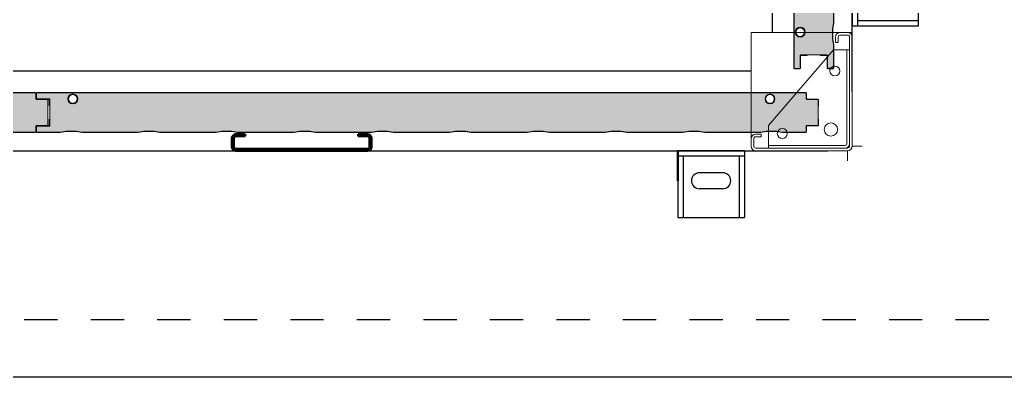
# Model space of a CAD drawing. Header units: millimetres. Extents: x 17886 to 18265, y -8727 to -7321.
# Drawn here: x 18004.37 to 18019.19, y -7659.01 to -7653.64 of the extents above; entities that cross this region are included whole.
import ezdxf

# ---------------------------------------------------------------- set-up
doc = ezdxf.new("R2010")
doc.units = ezdxf.units.MM
doc.linetypes.add('ACAD_ISO07W100', pattern=[3, 0, -3])
doc.linetypes.add('EPL_DASH', pattern=[1, 0.5, -0.5])
for name, color, linetype, lineweight in [('CRTANJE', 4, 'Continuous', 30), ('SRAFURE', 3, 'Continuous', 18), ('Visible Edges(ISO)', 7, 'Continuous', 20)]:
    doc.layers.add(name, color=color, linetype=linetype, lineweight=lineweight)

# ---------------------------------------------------------------- blocks, each defined once
blk = doc.blocks.new('ENERGOINVEST KROV')
at = {"layer": 'Visible Edges(ISO)', "color": 7, "linetype": 'ACAD_ISO07W100'}
for p, q in [((262991.8, 136541), (262991.8, 134055)), ((262984.8, 134048), (260563.8, 134048))]:
    blk.add_line(p, q, dxfattribs=at)
at = {"layer": 'Visible Edges(ISO)', "color": 7}
for p, q in [((262966.8, 134219), (262966.8, 134211)), ((262970.8, 134211), (262970.8, 134219)), ((262984.8, 134226), (262973.8, 134226)), ((262973.8, 134222), (262984.8, 134222)), ((262987.8, 134219), (262987.8, 134055)), ((262991.8, 134055), (262991.8, 134219)), ((262966.8, 134211), (262970.8, 134211)), ((262865.8, 134086), (262963.8, 134200)), ((262963.8, 134200), (262983.8, 134200)), ((262983.8, 134200), (262983.8, 134058.5)), ((262987.8, 134200), (262983.8, 134200)), ((262865.8, 134056), (262865.8, 134086)), ((262854.8, 134073), (262846.8, 134073)), ((262854.8, 134069), (262854.8, 134073)), ((262839.8, 134066), (262839.8, 134055)), ((262843.8, 134055), (262843.8, 134066)), ((262846.8, 134069), (262854.8, 134069)), ((262981.3, 134056), (262865.8, 134056)), ((262865.8, 134056), (262865.8, 134052)), ((262984.8, 134052), (262846.8, 134052)), ((262846.8, 134048), (262984.8, 134048))]:
    blk.add_line(p, q, dxfattribs=at)
at = {"layer": 'Visible Edges(ISO)'}
for p, q in [((262991.8, 134055), (263006.8, 134055)), ((262984.8, 134048), (262984.8, 134033))]:
    blk.add_line(p, q, dxfattribs=at)
at = {"layer": 'Visible Edges(ISO)', "color": 7}
for centre, radius in [((262965.8, 134168), 7.5), ((262959.8, 134080), 10), ((262886.8, 134074), 7.5)]:
    blk.add_circle(centre, radius, dxfattribs=at)
for centre, radius, start, end in [((262973.8, 134219), 7, 90, 180), ((262973.8, 134219), 3, 90, 180), ((262984.8, 134219), 7, 0, 90), ((262984.8, 134219), 3, 0, 90), ((262846.8, 134066), 7, 90, 180), ((262846.8, 134055), 7, 180, 270), ((262846.8, 134066), 3, 90, 180), ((262846.8, 134055), 3, 180, 270), ((262981.3, 134058.5), 2.5, 270, 0), ((262981.3, 134058.5), 6.5, 270, 0), ((262984.8, 134055), 3, 270, 0), ((262984.8, 134055), 7, 270, 0)]:
    blk.add_arc(centre, radius, start, end, dxfattribs=at)
blk = doc.blocks.new('C STUB')
at = {"layer": 'CRTANJE', "lineweight": 50}
for p, q in [((266066.4, 120661.6), (266066.4, 120648.6)), ((266069.4, 120661.6), (266069.4, 120648.6)), ((266072.4, 120667.6), (266270.4, 120667.6)), ((266072.4, 120664.6), (266270.4, 120664.6)), ((266273.4, 120661.6), (266273.4, 120648.6)), ((266276.4, 120661.6), (266276.4, 120648.6)), ((266072.4, 120645.6), (266086.4, 120645.6)), ((266072.4, 120642.6), (266086.4, 120642.6)), ((266086.4, 120645.6), (266086.4, 120642.6)), ((266270.4, 120645.6), (266256.4, 120645.6)), ((266256.4, 120642.6), (266256.4, 120645.6)), ((266270.4, 120642.6), (266256.4, 120642.6))]:
    blk.add_line(p, q, dxfattribs=at)
for centre, radius, start, end in [((266072.4, 120661.6), 6, 90, 180), ((266072.4, 120661.6), 3, 90, 180), ((266270.4, 120661.6), 6, 0, 90), ((266270.4, 120661.6), 3, 0, 90), ((266072.4, 120648.6), 6, 180, 270), ((266072.4, 120648.6), 3, 180, 270), ((266270.4, 120648.6), 3, 270, 0), ((266270.4, 120648.6), 6, 270, 0)]:
    blk.add_arc(centre, radius, start, end, dxfattribs=at)
blk = doc.blocks.new('M_CTX PU60 PANEL')
at = {"layer": 'SRAFURE'}
h = blk.add_hatch(dxfattribs=at)
h.set_pattern_fill('ANSI31', color=256, scale=423.333333, angle=90, style=0)
h.set_pattern_definition([(135, (-3155.2, -2578.757), (-37.4177, -37.4177), [])])
edge = h.paths.add_edge_path()
edge.add_line((-1176, -10), (-1176, -18.8))
edge.add_line((-1176, -18.8), (-1175.4, -18.8))
edge.add_line((-1175.4, -18.8), (-1175.4, -10))
edge.add_ellipse((-1174.8, -10), major_axis=(-0.6, 0), ratio=1, start_angle=270, end_angle=360, ccw=False)
edge.add_line((-1174.8, -9.4), (-1158.6, -9.4))
edge.add_ellipse((-1158.6, -8.2), major_axis=(0, -1.2), ratio=1, start_angle=0, end_angle=90)
edge.add_line((-1157.4, -8.2), (-1157.4, 0))
edge.add_ellipse((-1156.8, 0), major_axis=(-0.6, 0), ratio=1, start_angle=270, end_angle=360, ccw=False)
edge.add_line((-1156.8, 0.6), (-1122.1, 0.6))
edge.add_line((-1122.1, 0.6), (-1122.1, 0.6))
edge.add_ellipse((-1122.1, 0), major_axis=(0, 0.6), ratio=1, start_angle=350.5377, end_angle=360, ccw=False)
edge.add_line((-1122, 0.6), (-1113.1, -0.9))
edge.add_ellipse((-1113, 0.3), major_axis=(-0.2, -1.18), ratio=1, start_angle=0, end_angle=9.4623)
edge.add_line((-1113, -0.9), (-1098, -0.9))
edge.add_ellipse((-1098, 0.3), major_axis=(0, -1.2), ratio=1, start_angle=0, end_angle=9.4717)
edge.add_line((-1097.9, -0.9), (-1089, 0.6))
edge.add_ellipse((-1088.9, 0), major_axis=(-0.099, 0.592), ratio=1, start_angle=350.5283, end_angle=360, ccw=False)
edge.add_line((-1088.9, 0.6), (-1088.9, 0.6))
edge.add_line((-1088.9, 0.6), (-1005.1, 0.6))
edge.add_line((-1005.1, 0.6), (-1005.1, 0.6))
edge.add_ellipse((-1005.1, 0), major_axis=(0, 0.6), ratio=1, start_angle=350.5377, end_angle=360, ccw=False)
edge.add_line((-1005, 0.6), (-996.1, -0.9))
edge.add_ellipse((-996, 0.3), major_axis=(-0.2, -1.18), ratio=1, start_angle=0, end_angle=9.4623)
edge.add_line((-996, -0.9), (-981, -0.9))
edge.add_ellipse((-981, 0.3), major_axis=(0, -1.2), ratio=1, start_angle=0, end_angle=9.4623)
edge.add_line((-980.9, -0.9), (-972, 0.6))
edge.add_ellipse((-971.9, 0), major_axis=(-0.099, 0.592), ratio=1, start_angle=350.5377, end_angle=360, ccw=False)
edge.add_line((-971.9, 0.6), (-971.9, 0.6))
edge.add_line((-971.9, 0.6), (-888.1, 0.6))
edge.add_line((-888.1, 0.6), (-888.1, 0.6))
edge.add_ellipse((-888.1, 0), major_axis=(0, 0.6), ratio=1, start_angle=350.5377, end_angle=360, ccw=False)
edge.add_line((-888, 0.6), (-879.1, -0.9))
edge.add_ellipse((-879, 0.3), major_axis=(-0.2, -1.18), ratio=1, start_angle=0, end_angle=9.4623)
edge.add_line((-879, -0.9), (-864, -0.9))
edge.add_ellipse((-864, 0.3), major_axis=(0, -1.2), ratio=1, start_angle=0, end_angle=9.4623)
edge.add_line((-863.9, -0.9), (-855, 0.6))
edge.add_ellipse((-854.9, 0), major_axis=(-0.099, 0.592), ratio=1, start_angle=350.5377, end_angle=360, ccw=False)
edge.add_line((-854.9, 0.6), (-854.9, 0.6))
edge.add_line((-854.9, 0.6), (-771.1, 0.6))
edge.add_line((-771.1, 0.6), (-771.1, 0.6))
edge.add_ellipse((-771.1, 0), major_axis=(0, 0.6), ratio=1, start_angle=350.5377, end_angle=360, ccw=False)
edge.add_line((-771, 0.6), (-762.1, -0.9))
edge.add_ellipse((-762, 0.3), major_axis=(-0.2, -1.18), ratio=1, start_angle=0, end_angle=9.4623)
edge.add_line((-762, -0.9), (-747, -0.9))
edge.add_ellipse((-747, 0.3), major_axis=(0, -1.2), ratio=1, start_angle=0, end_angle=9.4623)
edge.add_line((-746.9, -0.9), (-738, 0.6))
edge.add_ellipse((-737.9, 0), major_axis=(-0.099, 0.592), ratio=1, start_angle=350.5377, end_angle=360, ccw=False)
edge.add_line((-737.9, 0.6), (-737.9, 0.6))
edge.add_line((-737.9, 0.6), (-654.1, 0.6))
edge.add_line((-654.1, 0.6), (-654.1, 0.6))
edge.add_ellipse((-654.1, 0), major_axis=(0, 0.6), ratio=1, start_angle=350.5377, end_angle=360, ccw=False)
edge.add_line((-654, 0.6), (-645.1, -0.9))
edge.add_ellipse((-645, 0.3), major_axis=(-0.2, -1.18), ratio=1, start_angle=0, end_angle=9.4623)
edge.add_line((-645, -0.9), (-630, -0.9))
edge.add_ellipse((-630, 0.3), major_axis=(0, -1.2), ratio=1, start_angle=0, end_angle=9.4623)
edge.add_line((-629.9, -0.9), (-621, 0.6))
edge.add_ellipse((-620.9, 0), major_axis=(-0.099, 0.592), ratio=1, start_angle=350.5377, end_angle=360, ccw=False)
edge.add_line((-620.9, 0.6), (-620.9, 0.6))
edge.add_line((-620.9, 0.6), (-537.1, 0.6))
edge.add_line((-537.1, 0.6), (-537.1, 0.6))
edge.add_ellipse((-537.1, 0), major_axis=(0, 0.6), ratio=1, start_angle=350.5377, end_angle=360, ccw=False)
edge.add_line((-537, 0.6), (-528.1, -0.9))
edge.add_ellipse((-528, 0.3), major_axis=(-0.2, -1.18), ratio=1, start_angle=0, end_angle=9.4623)
edge.add_line((-528, -0.9), (-513, -0.9))
edge.add_ellipse((-513, 0.3), major_axis=(0, -1.2), ratio=1, start_angle=0, end_angle=9.4623)
edge.add_line((-512.9, -0.9), (-504, 0.6))
edge.add_ellipse((-503.9, 0), major_axis=(-0.099, 0.592), ratio=1, start_angle=350.5377, end_angle=360, ccw=False)
edge.add_line((-503.9, 0.6), (-503.9, 0.6))
edge.add_line((-503.9, 0.6), (-420.1, 0.6))
edge.add_line((-420.1, 0.6), (-420.1, 0.6))
edge.add_ellipse((-420.1, 0), major_axis=(0, 0.6), ratio=1, start_angle=350.5377, end_angle=360, ccw=False)
edge.add_line((-420, 0.6), (-411.1, -0.9))
edge.add_ellipse((-411, 0.3), major_axis=(-0.2, -1.18), ratio=1, start_angle=0, end_angle=9.4623)
edge.add_line((-411, -0.9), (-396, -0.9))
edge.add_ellipse((-396, 0.3), major_axis=(0, -1.2), ratio=1, start_angle=0, end_angle=9.4623)
edge.add_line((-395.9, -0.9), (-387, 0.6))
edge.add_ellipse((-386.9, 0), major_axis=(-0.099, 0.592), ratio=1, start_angle=350.5377, end_angle=360, ccw=False)
edge.add_line((-386.9, 0.6), (-386.9, 0.6))
edge.add_line((-386.9, 0.6), (-303.1, 0.6))
edge.add_line((-303.1, 0.6), (-303.1, 0.6))
edge.add_ellipse((-303.1, 0), major_axis=(0, 0.6), ratio=1, start_angle=350.5377, end_angle=360, ccw=False)
edge.add_line((-303, 0.6), (-294.1, -0.9))
edge.add_ellipse((-294, 0.3), major_axis=(-0.2, -1.18), ratio=1, start_angle=0, end_angle=9.4623)
edge.add_line((-294, -0.9), (-279, -0.9))
edge.add_ellipse((-279, 0.3), major_axis=(0, -1.2), ratio=1, start_angle=0, end_angle=9.4623)
edge.add_line((-278.9, -0.9), (-270, 0.6))
edge.add_ellipse((-269.9, 0), major_axis=(-0.099, 0.592), ratio=1, start_angle=350.5377, end_angle=360, ccw=False)
edge.add_line((-269.9, 0.6), (-269.9, 0.6))
edge.add_line((-269.9, 0.6), (-186.1, 0.6))
edge.add_line((-186.1, 0.6), (-186.1, 0.6))
edge.add_ellipse((-186.1, 0), major_axis=(0, 0.6), ratio=1, start_angle=350.5377, end_angle=360, ccw=False)
edge.add_line((-186, 0.6), (-177.1, -0.9))
edge.add_ellipse((-177, 0.3), major_axis=(-0.2, -1.18), ratio=1, start_angle=0, end_angle=9.4623)
edge.add_line((-177, -0.9), (-162, -0.9))
edge.add_ellipse((-162, 0.3), major_axis=(0, -1.2), ratio=1, start_angle=0, end_angle=9.4623)
edge.add_line((-161.9, -0.9), (-153, 0.6))
edge.add_ellipse((-152.9, 0), major_axis=(-0.099, 0.592), ratio=1, start_angle=350.5377, end_angle=360, ccw=False)
edge.add_line((-152.9, 0.6), (-152.9, 0.6))
edge.add_line((-152.9, 0.6), (-69.1, 0.6))
edge.add_line((-69.1, 0.6), (-69.1, 0.6))
edge.add_ellipse((-69.1, 0), major_axis=(0, 0.6), ratio=1, start_angle=350.5377, end_angle=360, ccw=False)
edge.add_line((-69, 0.6), (-60.1, -0.9))
edge.add_ellipse((-60, 0.3), major_axis=(-0.2, -1.18), ratio=1, start_angle=0, end_angle=9.4623)
edge.add_line((-60, -0.9), (-45, -0.9))
edge.add_ellipse((-45, 0.3), major_axis=(0, -1.2), ratio=1, start_angle=0, end_angle=9.4623)
edge.add_line((-44.9, -0.9), (-36, 0.6))
edge.add_ellipse((-35.9, 0), major_axis=(-0.099, 0.592), ratio=1, start_angle=350.5377, end_angle=360, ccw=False)
edge.add_line((-35.9, 0.6), (-35.9, 0.6))
edge.add_line((-35.9, 0.6), (-1.2, 0.6))
edge.add_ellipse((-1.2, 0), major_axis=(0, 0.6), ratio=1, start_angle=270, end_angle=360, ccw=False)
edge.add_line((-0.6, 0), (-0.6, -7.6))
edge.add_ellipse((-1.2, -7.6), major_axis=(0.6, 0), ratio=1, start_angle=270, end_angle=360, ccw=False)
edge.add_line((-1.2, -8.2), (-19.4, -8.2))
edge.add_ellipse((-19.4, -9.4), major_axis=(0, 1.2), ratio=1, start_angle=0, end_angle=90)
edge.add_line((-20.6, -9.4), (-20.6, -18.8))
edge.add_line((-20.6, -18.8), (-20, -18.8))
edge.add_line((-20, -18.8), (-20, -9.4))
edge.add_ellipse((-19.4, -9.4), major_axis=(-0.6, 0), ratio=1, start_angle=270, end_angle=360, ccw=False)
edge.add_line((-19.4, -8.8), (-1.2, -8.8))
edge.add_ellipse((-1.2, -7.6), major_axis=(0, -1.2), ratio=1, start_angle=0, end_angle=90)
edge.add_line((0, -7.6), (0, 0))
edge.add_ellipse((-1.2, 0), major_axis=(1.2, 0), ratio=1, start_angle=0, end_angle=90)
edge.add_line((-1.2, 1.2), (-35.9, 1.2))
edge.add_ellipse((-35.9, 0), major_axis=(0, 1.2), ratio=1, start_angle=0, end_angle=9.4623)
edge.add_line((-36.1, 1.2), (-45, -0.3))
edge.add_ellipse((-45, 0.3), major_axis=(0.099, -0.592), ratio=1, start_angle=350.5377, end_angle=360, ccw=False)
edge.add_line((-45, -0.3), (-60, -0.3))
edge.add_ellipse((-60, 0.3), major_axis=(0, -0.6), ratio=1, start_angle=350.5377, end_angle=360, ccw=False)
edge.add_line((-60, -0.3), (-68.9, 1.2))
edge.add_ellipse((-69.1, 0), major_axis=(0.2, 1.18), ratio=1, start_angle=0, end_angle=9.4623)
edge.add_line((-69.1, 1.2), (-152.9, 1.2))
edge.add_ellipse((-152.9, 0), major_axis=(0, 1.2), ratio=1, start_angle=0, end_angle=9.4623)
edge.add_line((-153.1, 1.2), (-162, -0.3))
edge.add_ellipse((-162, 0.3), major_axis=(0.099, -0.592), ratio=1, start_angle=350.5377, end_angle=360, ccw=False)
edge.add_line((-162, -0.3), (-177, -0.3))
edge.add_ellipse((-177, 0.3), major_axis=(0, -0.6), ratio=1, start_angle=350.5377, end_angle=360, ccw=False)
edge.add_line((-177, -0.3), (-185.9, 1.2))
edge.add_ellipse((-186.1, 0), major_axis=(0.2, 1.18), ratio=1, start_angle=0, end_angle=9.4623)
edge.add_line((-186.1, 1.2), (-269.9, 1.2))
edge.add_ellipse((-269.9, 0), major_axis=(0, 1.2), ratio=1, start_angle=0, end_angle=9.4623)
edge.add_line((-270.1, 1.2), (-279, -0.3))
edge.add_ellipse((-279, 0.3), major_axis=(0.099, -0.592), ratio=1, start_angle=350.5377, end_angle=360, ccw=False)
edge.add_line((-279, -0.3), (-294, -0.3))
edge.add_ellipse((-294, 0.3), major_axis=(0, -0.6), ratio=1, start_angle=350.5377, end_angle=360, ccw=False)
edge.add_line((-294, -0.3), (-302.9, 1.2))
edge.add_ellipse((-303.1, 0), major_axis=(0.2, 1.18), ratio=1, start_angle=0, end_angle=9.4623)
edge.add_line((-303.1, 1.2), (-386.9, 1.2))
edge.add_ellipse((-386.9, 0), major_axis=(0, 1.2), ratio=1, start_angle=0, end_angle=9.4623)
edge.add_line((-387.1, 1.2), (-396, -0.3))
edge.add_ellipse((-396, 0.3), major_axis=(0.099, -0.592), ratio=1, start_angle=350.5377, end_angle=360, ccw=False)
edge.add_line((-396, -0.3), (-411, -0.3))
edge.add_ellipse((-411, 0.3), major_axis=(0, -0.6), ratio=1, start_angle=350.5377, end_angle=360, ccw=False)
edge.add_line((-411, -0.3), (-419.9, 1.2))
edge.add_ellipse((-420.1, 0), major_axis=(0.2, 1.18), ratio=1, start_angle=0, end_angle=9.4623)
edge.add_line((-420.1, 1.2), (-503.9, 1.2))
edge.add_ellipse((-503.9, 0), major_axis=(0, 1.2), ratio=1, start_angle=0, end_angle=9.4623)
edge.add_line((-504.1, 1.2), (-513, -0.3))
edge.add_ellipse((-513, 0.3), major_axis=(0.099, -0.592), ratio=1, start_angle=350.5377, end_angle=360, ccw=False)
edge.add_line((-513, -0.3), (-528, -0.3))
edge.add_ellipse((-528, 0.3), major_axis=(0, -0.6), ratio=1, start_angle=350.5377, end_angle=360, ccw=False)
edge.add_line((-528, -0.3), (-536.9, 1.2))
edge.add_ellipse((-537.1, 0), major_axis=(0.2, 1.18), ratio=1, start_angle=0, end_angle=9.4623)
edge.add_line((-537.1, 1.2), (-620.9, 1.2))
edge.add_ellipse((-620.9, 0), major_axis=(0, 1.2), ratio=1, start_angle=0, end_angle=9.4623)
edge.add_line((-621.1, 1.2), (-630, -0.3))
edge.add_ellipse((-630, 0.3), major_axis=(0.099, -0.592), ratio=1, start_angle=350.5377, end_angle=360, ccw=False)
edge.add_line((-630, -0.3), (-645, -0.3))
edge.add_ellipse((-645, 0.3), major_axis=(0, -0.6), ratio=1, start_angle=350.5377, end_angle=360, ccw=False)
edge.add_line((-645, -0.3), (-653.9, 1.2))
edge.add_ellipse((-654.1, 0), major_axis=(0.2, 1.18), ratio=1, start_angle=0, end_angle=9.4623)
edge.add_line((-654.1, 1.2), (-737.9, 1.2))
edge.add_ellipse((-737.9, 0), major_axis=(0, 1.2), ratio=1, start_angle=0, end_angle=9.4623)
edge.add_line((-738.1, 1.2), (-747, -0.3))
edge.add_ellipse((-747, 0.3), major_axis=(0.099, -0.592), ratio=1, start_angle=350.5377, end_angle=360, ccw=False)
edge.add_line((-747, -0.3), (-762, -0.3))
edge.add_ellipse((-762, 0.3), major_axis=(0, -0.6), ratio=1, start_angle=350.5377, end_angle=360, ccw=False)
edge.add_line((-762, -0.3), (-770.9, 1.2))
edge.add_ellipse((-771.1, 0), major_axis=(0.2, 1.18), ratio=1, start_angle=0, end_angle=9.4623)
edge.add_line((-771.1, 1.2), (-854.9, 1.2))
edge.add_ellipse((-854.9, 0), major_axis=(0, 1.2), ratio=1, start_angle=0, end_angle=9.4623)
edge.add_line((-855.1, 1.2), (-864, -0.3))
edge.add_ellipse((-864, 0.3), major_axis=(0.099, -0.592), ratio=1, start_angle=350.5377, end_angle=360, ccw=False)
edge.add_line((-864, -0.3), (-879, -0.3))
edge.add_ellipse((-879, 0.3), major_axis=(0, -0.6), ratio=1, start_angle=350.5377, end_angle=360, ccw=False)
edge.add_line((-879, -0.3), (-887.9, 1.2))
edge.add_ellipse((-888.1, 0), major_axis=(0.2, 1.18), ratio=1, start_angle=0, end_angle=9.4623)
edge.add_line((-888.1, 1.2), (-971.9, 1.2))
edge.add_ellipse((-971.9, 0), major_axis=(0, 1.2), ratio=1, start_angle=0, end_angle=9.4623)
edge.add_line((-972.1, 1.2), (-981, -0.3))
edge.add_ellipse((-981, 0.3), major_axis=(0.099, -0.592), ratio=1, start_angle=350.5377, end_angle=360, ccw=False)
edge.add_line((-981, -0.3), (-996, -0.3))
edge.add_ellipse((-996, 0.3), major_axis=(0, -0.6), ratio=1, start_angle=350.5377, end_angle=360, ccw=False)
edge.add_line((-996, -0.3), (-1004.9, 1.2))
edge.add_ellipse((-1005.1, 0), major_axis=(0.2, 1.18), ratio=1, start_angle=0, end_angle=9.4623)
edge.add_line((-1005.1, 1.2), (-1088.9, 1.2))
edge.add_ellipse((-1088.9, 0), major_axis=(0, 1.2), ratio=1, start_angle=0, end_angle=9.4717)
edge.add_line((-1089.1, 1.2), (-1098, -0.3))
edge.add_ellipse((-1098, 0.3), major_axis=(0.099, -0.592), ratio=1, start_angle=350.5283, end_angle=360, ccw=False)
edge.add_line((-1098, -0.3), (-1113, -0.3))
edge.add_ellipse((-1113, 0.3), major_axis=(0, -0.6), ratio=1, start_angle=350.5377, end_angle=360, ccw=False)
edge.add_line((-1113, -0.3), (-1121.9, 1.2))
edge.add_ellipse((-1122.1, 0), major_axis=(0.2, 1.18), ratio=1, start_angle=0, end_angle=9.4623)
edge.add_line((-1122.1, 1.2), (-1156.8, 1.2))
edge.add_ellipse((-1156.8, 0), major_axis=(0, 1.2), ratio=1, start_angle=0, end_angle=90)
edge.add_line((-1158, 0), (-1158, -8.2))
edge.add_ellipse((-1158.6, -8.2), major_axis=(0.6, 0), ratio=1, start_angle=270, end_angle=360, ccw=False)
edge.add_line((-1158.6, -8.8), (-1174.8, -8.8))
edge.add_ellipse((-1174.8, -10), major_axis=(0, 1.2), ratio=1, start_angle=0, end_angle=90)
at = {"layer": 'SRAFURE', "lineweight": 13}
h = blk.add_hatch(dxfattribs=at)
h.set_pattern_fill('AR-SAND', color=256, scale=0.4, style=0)
h.set_pattern_definition([(37.5, (-95129.983, -66077.144), (-0.6400125, 19.5765295), [0, -15.4432, 0, -17.272, 0, -16.51]), (7.5, (-95129.983, -66077.144), (17.9809313, 28.673004), [0, -8.3312, 0, -13.9192, 0, -5.334]), (327.5, (-95142.48, -66077.144), (31.6396948, 0.0574874), [0, -5.08, 0, -18.288, 0, -23.876]), (317.5, (-95142.48, -66077.144), (30.542258, 8.917173), [0, -2.54, 0, -11.9888, 0, -13.716])])
h.paths.add_polyline_path([(-20.6, -9.4, -0.414214), (-19.4, -8.2), (-0.6, -8.2), (-0.6, 0, 0.668179), (-1.6, 0.4, -0.198912), (-1.2, 0.6), (-35.9, 0.6, 0.044994), (-36, 0.6, -0.003676), (-36, 0.6), (-45, -0.9), (-60, -0.9), (-69, 0.6, 0.041311), (-69.1, 0.6), (-152.9, 0.6, 0.043696), (-153, 0.6, -0.002381), (-153, 0.6), (-162, -0.9), (-177, -0.9), (-186, 0.6, 0.041311), (-186.1, 0.6), (-269.9, 0.6, 0.043696), (-270, 0.6, -0.002381), (-270, 0.6), (-279, -0.9), (-294, -0.9), (-303, 0.6, 0.041311), (-303.1, 0.6), (-386.9, 0.6, 0.044994), (-387, 0.6, -0.003676), (-387, 0.6), (-396, -0.9), (-411, -0.9), (-420, 0.6, 0.041311), (-420.1, 0.6), (-420.1, 0.6), (-503.9, 0.6, 0.049389), (-504, 0.6, -0.008062), (-504, 0.6), (-512.9, -0.9), (-528, -0.9), (-528, -0.9), (-537, 0.6, 0.041311), (-537.1, 0.6), (-620.9, 0.6, 0.049389), (-621, 0.6, -0.008062), (-621, 0.6), (-629.9, -0.9), (-645, -0.9), (-645, -0.9), (-654, 0.6, 0.041311), (-654.1, 0.6), (-737.9, 0.6, 419429.333303), (-737.9, 0.6), (-737.9, 0.6, 0.041312), (-738, 0.6), (-746.9, -0.9), (-762, -0.9), (-762, -0.9), (-771, 0.6, 0.041311), (-771.1, 0.6), (-771.1, 0.6), (-854.9, 0.6, 419429.333303), (-854.9, 0.6), (-854.9, 0.6, 0.041312), (-855, 0.6), (-863.9, -0.9), (-879, -0.9), (-879, -0.9), (-888, 0.6, 0.041311), (-888.1, 0.6), (-971.9, 0.6, 419429.333303), (-971.9, 0.6), (-971.9, 0.6, 0.041312), (-972, 0.6), (-980.9, -0.9), (-996, -0.9), (-996.1, -0.9), (-1005, 0.6, 0.041311), (-1005.1, 0.6), (-1088.9, 0.6, 0.041352), (-1089, 0.6), (-1098, -0.9), (-1113, -0.9), (-1113, -0.9), (-1122, 0.6, 0.041311), (-1122.1, 0.6), (-1122.1, 0.6), (-1156.8, 0.6, 0.413511), (-1157.4, 0), (-1157.4, -8.2, -0.414213), (-1158.6, -9.4), (-1174.8, -9.4, 0.414008), (-1175.4, -10), (-1175.4, -18.8), (-1175.4, -47.8, 0.414262), (-1174.9, -48.3), (-1158.5, -48.3, -0.414214), (-1157.5, -49.3), (-1157.5, -57.8, 1), (-1156.5, -57.8, -0.414214), (-1157, -58.3), (-1103.9, -58.3), (-1103.6, -56.8, -0.392551), (-1110.5, -49.3, -1), (-1095.5, -49.3, -0.414214), (-1103, -56.8), (-1103, -58.3), (-55.9, -58.3), (-55.6, -56.8, -0.392551), (-62.5, -49.3, -1), (-47.5, -49.3, -0.414214), (-55, -56.8), (-55, -58.3), (-1, -58.3, 0.412845), (-0.5, -57.8), (-0.5, -49.8, 0.414214), (-1, -49.3), (-19.3, -49.3, -0.045594), (-19.5, -49.3, -0.44237), (-20.6, -48.2)])
at = {"layer": 'SRAFURE'}
h = blk.add_hatch(dxfattribs=at)
h.set_pattern_fill('ANSI31', color=256, scale=423.333333, style=0)
h.set_pattern_definition([(45, (-3155.2, -2578.757), (-37.4177, 37.4177), [])])
edge = h.paths.add_edge_path()
edge.add_line((-20, -48.3), (-20, -38.8))
edge.add_line((-20, -38.8), (-20.5, -38.8))
edge.add_line((-20.5, -38.8), (-20.5, -48.3))
edge.add_ellipse((-19.5, -48.3), major_axis=(-1, 0), ratio=1, start_angle=0, end_angle=90)
edge.add_line((-19.5, -49.3), (-1, -49.3))
edge.add_ellipse((-1, -49.8), major_axis=(0, 0.5), ratio=1, start_angle=270, end_angle=360, ccw=False)
edge.add_line((-0.5, -49.8), (-0.5, -57.8))
edge.add_ellipse((-1, -57.8), major_axis=(0.5, 0), ratio=1, start_angle=270, end_angle=360, ccw=False)
edge.add_line((-1, -58.3), (-1157, -58.3))
edge.add_ellipse((-1157, -57.8), major_axis=(0, -0.5), ratio=1, start_angle=270, end_angle=360, ccw=False)
edge.add_line((-1157.5, -57.8), (-1157.5, -49.3))
edge.add_ellipse((-1158.5, -49.3), major_axis=(1, 0), ratio=1, start_angle=0, end_angle=90)
edge.add_line((-1158.5, -48.3), (-1174.9, -48.3))
edge.add_line((-1174.9, -48.3), (-1175, -48.3))
edge.add_ellipse((-1175, -47.8), major_axis=(0, -0.5), ratio=1, start_angle=270, end_angle=360, ccw=False)
edge.add_line((-1175.5, -47.8), (-1175.5, -38.8))
edge.add_line((-1175.5, -38.8), (-1176, -38.8))
edge.add_line((-1176, -38.8), (-1176, -47.8))
edge.add_ellipse((-1175, -47.8), major_axis=(-1, 0), ratio=1, start_angle=0, end_angle=90)
edge.add_line((-1175, -48.8), (-1158.5, -48.8))
edge.add_ellipse((-1158.5, -49.3), major_axis=(0, 0.5), ratio=1, start_angle=270, end_angle=360, ccw=False)
edge.add_line((-1158, -49.3), (-1158, -57.8))
edge.add_ellipse((-1157, -57.8), major_axis=(-1, 0), ratio=1, start_angle=0, end_angle=90)
edge.add_line((-1157, -58.8), (-1, -58.8))
edge.add_ellipse((-1, -57.8), major_axis=(0, -1), ratio=1, start_angle=0, end_angle=90)
edge.add_line((0, -57.8), (0, -49.8))
edge.add_ellipse((-1, -49.8), major_axis=(1, 0), ratio=1, start_angle=0, end_angle=90)
edge.add_line((-1, -48.8), (-19.5, -48.8))
edge.add_ellipse((-19.5, -48.3), major_axis=(0, -0.5), ratio=1, start_angle=270, end_angle=360, ccw=False)
at = {"layer": 'CRTANJE', "lineweight": 9}
for p, q in [((-1122.1, 1.2), (-1156.8, 1.2)), ((-1156.8, 0.6), (-1122.1, 0.6)), ((-1122.1, 0.6), (-1156.8, 0.6)), ((-1122, 0.6), (-1113.1, -0.9)), ((-1113.1, -0.9), (-1122, 0.6)), ((-1113, -0.3), (-1121.9, 1.2)), ((-1089.1, 1.2), (-1098, -0.3)), ((-1097.9, -0.9), (-1089, 0.6)), ((-1089, 0.6), (-1097.9, -0.9)), ((-1005.1, 1.2), (-1088.9, 1.2)), ((-1088.9, 0.6), (-1005.1, 0.6)), ((-1005.1, 0.6), (-1088.9, 0.6)), ((-1005, 0.6), (-996.1, -0.9)), ((-996.1, -0.9), (-1005, 0.6)), ((-996, -0.3), (-1004.9, 1.2)), ((-972.1, 1.2), (-981, -0.3)), ((-980.9, -0.9), (-972, 0.6)), ((-972, 0.6), (-980.9, -0.9)), ((-888.1, 1.2), (-971.9, 1.2)), ((-971.9, 0.6), (-888.1, 0.6)), ((-888.1, 0.6), (-971.9, 0.6)), ((-888, 0.6), (-879.1, -0.9)), ((-879.1, -0.9), (-888, 0.6)), ((-879, -0.3), (-887.9, 1.2)), ((-855.1, 1.2), (-864, -0.3)), ((-863.9, -0.9), (-855, 0.6)), ((-855, 0.6), (-863.9, -0.9)), ((-771.1, 1.2), (-854.9, 1.2)), ((-854.9, 0.6), (-771.1, 0.6)), ((-771.1, 0.6), (-854.9, 0.6)), ((-771, 0.6), (-762.1, -0.9)), ((-762.1, -0.9), (-771, 0.6)), ((-762, -0.3), (-770.9, 1.2)), ((-738.1, 1.2), (-747, -0.3)), ((-746.9, -0.9), (-738, 0.6)), ((-738, 0.6), (-746.9, -0.9)), ((-654.1, 1.2), (-737.9, 1.2)), ((-737.9, 0.6), (-654.1, 0.6)), ((-654.1, 0.6), (-737.9, 0.6)), ((-654, 0.6), (-645.1, -0.9)), ((-645.1, -0.9), (-654, 0.6)), ((-645, -0.3), (-653.9, 1.2)), ((-621.1, 1.2), (-630, -0.3)), ((-629.9, -0.9), (-621, 0.6)), ((-621, 0.6), (-629.9, -0.9)), ((-537.1, 1.2), (-620.9, 1.2)), ((-620.9, 0.6), (-537.1, 0.6)), ((-537.1, 0.6), (-620.9, 0.6)), ((-537, 0.6), (-528.1, -0.9)), ((-528.1, -0.9), (-537, 0.6)), ((-528, -0.3), (-536.9, 1.2)), ((-504.1, 1.2), (-513, -0.3)), ((-512.9, -0.9), (-504, 0.6)), ((-504, 0.6), (-512.9, -0.9)), ((-420.1, 1.2), (-503.9, 1.2)), ((-503.9, 0.6), (-420.1, 0.6)), ((-420.1, 0.6), (-503.9, 0.6)), ((-420, 0.6), (-411.1, -0.9)), ((-411.1, -0.9), (-420, 0.6)), ((-411, -0.3), (-419.9, 1.2)), ((-387.1, 1.2), (-396, -0.3)), ((-395.9, -0.9), (-387, 0.6)), ((-387, 0.6), (-395.9, -0.9)), ((-303.1, 1.2), (-386.9, 1.2)), ((-386.9, 0.6), (-303.1, 0.6)), ((-303.1, 0.6), (-386.9, 0.6)), ((-303, 0.6), (-294.1, -0.9)), ((-294.1, -0.9), (-303, 0.6)), ((-294, -0.3), (-302.9, 1.2)), ((-270.1, 1.2), (-279, -0.3)), ((-278.9, -0.9), (-270, 0.6)), ((-270, 0.6), (-278.9, -0.9)), ((-186.1, 1.2), (-269.9, 1.2)), ((-269.9, 0.6), (-186.1, 0.6)), ((-186.1, 0.6), (-269.9, 0.6)), ((-186, 0.6), (-177.1, -0.9)), ((-177.1, -0.9), (-186, 0.6)), ((-177, -0.3), (-185.9, 1.2)), ((-153.1, 1.2), (-162, -0.3)), ((-161.9, -0.9), (-153, 0.6)), ((-153, 0.6), (-161.9, -0.9)), ((-69.1, 1.2), (-152.9, 1.2)), ((-152.9, 0.6), (-69.1, 0.6)), ((-69.1, 0.6), (-152.9, 0.6)), ((-69, 0.6), (-60.1, -0.9)), ((-60.1, -0.9), (-69, 0.6)), ((-60, -0.3), (-68.9, 1.2)), ((-36.1, 1.2), (-45, -0.3)), ((-44.9, -0.9), (-36, 0.6)), ((-36, 0.6), (-44.9, -0.9)), ((-1.2, 1.2), (-35.9, 1.2)), ((-35.9, 0.6), (-1.2, 0.6)), ((-1.2, 0.6), (-35.9, 0.6)), ((-0.6, 0), (-0.6, -7.6)), ((-0.6, -7.6), (-0.6, 0)), ((0, -7.6), (0, 0)), ((-1176, -10), (-1176, -18.8)), ((-1175.4, -18.8), (-1175.4, -10)), ((-1175.4, -10), (-1175.4, -47.8)), ((-1158.6, -8.8), (-1174.8, -8.8)), ((-1174.8, -9.4), (-1158.6, -9.4)), ((-1158.6, -9.4), (-1174.8, -9.4)), ((-1158, 0), (-1158, -8.2)), ((-1157.4, -8.2), (-1157.4, 0)), ((-1157.4, 0), (-1157.4, -8.2)), ((-1098, -0.3), (-1113, -0.3)), ((-1113, -0.9), (-1098, -0.9)), ((-1098, -0.9), (-1113, -0.9)), ((-981, -0.3), (-996, -0.3)), ((-996, -0.9), (-981, -0.9)), ((-981, -0.9), (-996, -0.9)), ((-864, -0.3), (-879, -0.3)), ((-879, -0.9), (-864, -0.9)), ((-864, -0.9), (-879, -0.9)), ((-747, -0.3), (-762, -0.3)), ((-762, -0.9), (-747, -0.9)), ((-747, -0.9), (-762, -0.9)), ((-630, -0.3), (-645, -0.3)), ((-645, -0.9), (-630, -0.9)), ((-630, -0.9), (-645, -0.9)), ((-513, -0.3), (-528, -0.3)), ((-528, -0.9), (-513, -0.9)), ((-513, -0.9), (-528, -0.9)), ((-396, -0.3), (-411, -0.3)), ((-411, -0.9), (-396, -0.9)), ((-396, -0.9), (-411, -0.9)), ((-279, -0.3), (-294, -0.3)), ((-294, -0.9), (-279, -0.9)), ((-279, -0.9), (-294, -0.9)), ((-162, -0.3), (-177, -0.3)), ((-177, -0.9), (-162, -0.9)), ((-162, -0.9), (-177, -0.9)), ((-45, -0.3), (-60, -0.3)), ((-60, -0.9), (-45, -0.9)), ((-45, -0.9), (-60, -0.9)), ((-20.6, -9.4), (-20.6, -18.8)), ((-20.6, -48.3), (-20.6, -9.4)), ((-20, -18.8), (-20, -9.4)), ((-1.2, -8.2), (-19.4, -8.2)), ((-19.4, -8.2), (-1.2, -8.2)), ((-19.4, -8.8), (-1.2, -8.8)), ((-1176, -18.8), (-1175.4, -18.8)), ((-20.6, -18.8), (-20, -18.8)), ((-1175.5, -38.8), (-1176, -38.8)), ((-1176, -38.8), (-1176, -47.8)), ((-1175.5, -47.8), (-1175.5, -38.8)), ((-20, -38.8), (-20.5, -38.8)), ((-20.5, -38.8), (-20.5, -48.3)), ((-20, -48.3), (-20, -38.8)), ((-1158.5, -48.3), (-1175, -48.3)), ((-1175, -48.8), (-1158.5, -48.8)), ((-1174.9, -48.3), (-1158.5, -48.3)), ((-1158, -49.3), (-1158, -57.8)), ((-1157.5, -57.8), (-1157.5, -49.3)), ((-1157.5, -49.3), (-1157.5, -57.8)), ((-1, -58.3), (-1157, -58.3)), ((-1157, -58.3), (-1, -58.3)), ((-1157, -58.8), (-1, -58.8)), ((-1, -48.8), (-19.5, -48.8)), ((-19.5, -49.3), (-1, -49.3)), ((-1, -49.3), (-19.5, -49.3)), ((-0.5, -49.8), (-0.5, -57.8)), ((-0.5, -57.8), (-0.5, -49.8)), ((0, -57.8), (0, -49.8))]:
    blk.add_line(p, q, dxfattribs=at)
at = {"layer": 'CRTANJE', "color": 252, "lineweight": 13}
for centre, radius in [((-1103, -49.3), 7.5), ((-1103, -49.3), 6.5), ((-55, -49.3), 7.5), ((-55, -49.3), 6.5)]:
    blk.add_circle(centre, radius, dxfattribs=at)
at = {"layer": 'CRTANJE', "lineweight": 9}
for centre, radius, start, end in [((-1156.8, 0), 1.2, 90, 180), ((-1156.8, 0), 0.601, 90.0687, 179.9313), ((-1122.1, 0), 1.2, 80.5377, 90), ((-1122.1, 0), 0.6, 80.5377, 90), ((-1122.1, 0), 0.6, 80.5377, 90), ((-1088.9, 0), 1.2, 90, 99.4717), ((-1088.9, 0), 0.6, 90, 99.4717), ((-1088.9, 0), 0.6, 90, 99.4717), ((-1005.1, 0), 1.2, 80.5377, 90), ((-1005.1, 0), 0.6, 80.5377, 90), ((-1005.1, 0), 0.6, 80.5377, 90), ((-971.9, 0), 1.2, 90, 99.4623), ((-971.9, 0), 0.6, 90, 99.4623), ((-971.9, 0), 0.6, 90, 99.4623), ((-888.1, 0), 1.2, 80.5377, 90), ((-888.1, 0), 0.6, 80.5377, 90), ((-888.1, 0), 0.6, 80.5377, 90), ((-854.9, 0), 1.2, 90, 99.4623), ((-854.9, 0), 0.6, 90, 99.4623), ((-854.9, 0), 0.6, 90, 99.4623), ((-771.1, 0), 1.2, 80.5377, 90), ((-771.1, 0), 0.6, 80.5377, 90), ((-771.1, 0), 0.6, 80.5377, 90), ((-737.9, 0), 1.2, 90, 99.4623), ((-737.9, 0), 0.6, 90, 99.4623), ((-737.9, 0), 0.6, 90, 99.4623), ((-654.1, 0), 1.2, 80.5377, 90), ((-654.1, 0), 0.6, 80.5377, 90), ((-654.1, 0), 0.6, 80.5377, 90), ((-620.9, 0), 1.2, 90, 99.4623), ((-620.9, 0), 0.6, 90, 99.4623), ((-620.9, 0), 0.6, 90, 99.4623), ((-537.1, 0), 1.2, 80.5377, 90), ((-537.1, 0), 0.6, 80.5377, 90), ((-537.1, 0), 0.6, 80.5377, 90), ((-503.9, 0), 1.2, 90, 99.4623), ((-503.9, 0), 0.6, 90, 99.4623), ((-503.9, 0), 0.6, 90, 99.4623), ((-420.1, 0), 1.2, 80.5377, 90), ((-420.1, 0), 0.6, 80.5377, 90), ((-420.1, 0), 0.6, 80.5377, 90), ((-386.9, 0), 1.2, 90, 99.4623), ((-386.9, 0), 0.6, 90, 99.4623), ((-386.9, 0), 0.6, 90, 99.4623), ((-303.1, 0), 1.2, 80.5377, 90), ((-303.1, 0), 0.6, 80.5377, 90), ((-303.1, 0), 0.6, 80.5377, 90), ((-269.9, 0), 1.2, 90, 99.4623), ((-269.9, 0), 0.6, 90, 99.4623), ((-269.9, 0), 0.6, 90, 99.4623), ((-186.1, 0), 1.2, 80.5377, 90), ((-186.1, 0), 0.6, 80.5377, 90), ((-186.1, 0), 0.6, 80.5377, 90), ((-152.9, 0), 1.2, 90, 99.4623), ((-152.9, 0), 0.6, 90, 99.4623), ((-152.9, 0), 0.6, 90, 99.4623), ((-69.1, 0), 1.2, 80.5377, 90), ((-69.1, 0), 0.6, 80.5377, 90), ((-69.1, 0), 0.6, 80.5377, 90), ((-35.9, 0), 1.2, 90, 99.4623), ((-35.9, 0), 0.6, 90, 99.4623), ((-35.9, 0), 0.6, 90, 99.4623), ((-1.2, 0), 1.2, 0, 90), ((-1.2, 0), 0.6, 0, 90), ((-1.2, 0), 0.6, 0, 90), ((-1174.8, -10), 1.2, 90, 180), ((-1174.8, -10), 0.6, 89.9799, 180.0201), ((-1174.8, -10), 0.6, 89.9799, 180.0201), ((-1158.6, -8.2), 1.2, 270, 360), ((-1158.6, -8.2), 0.6, 270, 0), ((-1158.6, -8.2), 1.2, 270, 360), ((-1113, 0.3), 1.2, 260.5377, 270), ((-1113, 0.3), 1.2, 260.5377, 270), ((-1113, 0.3), 0.6, 260.5377, 270), ((-1098, 0.3), 0.6, 270, 279.4717), ((-1098, 0.3), 1.2, 270, 279.4717), ((-1098, 0.3), 1.2, 270, 279.4717), ((-996, 0.3), 1.2, 260.5377, 270), ((-996, 0.3), 1.2, 260.5377, 270), ((-996, 0.3), 0.6, 260.5377, 270), ((-981, 0.3), 0.6, 270, 279.4623), ((-981, 0.3), 1.2, 270, 279.4623), ((-981, 0.3), 1.2, 270, 279.4623), ((-879, 0.3), 1.2, 260.5377, 270), ((-879, 0.3), 1.2, 260.5377, 270), ((-879, 0.3), 0.6, 260.5377, 270), ((-864, 0.3), 0.6, 270, 279.4623), ((-864, 0.3), 1.2, 270, 279.4623), ((-864, 0.3), 1.2, 270, 279.4623), ((-762, 0.3), 1.2, 260.5377, 270), ((-762, 0.3), 1.2, 260.5377, 270), ((-762, 0.3), 0.6, 260.5377, 270), ((-747, 0.3), 0.6, 270, 279.4623), ((-747, 0.3), 1.2, 270, 279.4623), ((-747, 0.3), 1.2, 270, 279.4623), ((-645, 0.3), 1.2, 260.5377, 270), ((-645, 0.3), 1.2, 260.5377, 270), ((-645, 0.3), 0.6, 260.5377, 270), ((-630, 0.3), 0.6, 270, 279.4623), ((-630, 0.3), 1.2, 270, 279.4623), ((-630, 0.3), 1.2, 270, 279.4623), ((-528, 0.3), 1.2, 260.5377, 270), ((-528, 0.3), 1.2, 260.5377, 270), ((-528, 0.3), 0.6, 260.5377, 270), ((-513, 0.3), 0.6, 270, 279.4623), ((-513, 0.3), 1.2, 270, 279.4623), ((-513, 0.3), 1.2, 270, 279.4623), ((-411, 0.3), 1.2, 260.5377, 270), ((-411, 0.3), 1.2, 260.5377, 270), ((-411, 0.3), 0.6, 260.5377, 270), ((-396, 0.3), 0.6, 270, 279.4623), ((-396, 0.3), 1.2, 270, 279.4623), ((-396, 0.3), 1.2, 270, 279.4623), ((-294, 0.3), 1.2, 260.5377, 270), ((-294, 0.3), 1.2, 260.5377, 270), ((-294, 0.3), 0.6, 260.5377, 270), ((-279, 0.3), 0.6, 270, 279.4623), ((-279, 0.3), 1.2, 270, 279.4623), ((-279, 0.3), 1.2, 270, 279.4623), ((-177, 0.3), 1.2, 260.5377, 270), ((-177, 0.3), 1.2, 260.5377, 270), ((-177, 0.3), 0.6, 260.5377, 270), ((-162, 0.3), 0.6, 270, 279.4623), ((-162, 0.3), 1.2, 270, 279.4623), ((-162, 0.3), 1.2, 270, 279.4623), ((-60, 0.3), 1.2, 260.5377, 270), ((-60, 0.3), 1.2, 260.5377, 270), ((-60, 0.3), 0.6, 260.5377, 270), ((-45, 0.3), 0.6, 270, 279.4623), ((-45, 0.3), 1.2, 270, 279.4623), ((-45, 0.3), 1.2, 270, 279.4623), ((-19.4, -9.4), 1.2, 90, 180), ((-19.4, -9.4), 1.2, 90, 180), ((-19.4, -9.4), 0.6, 90, 180), ((-1.2, -7.6), 0.6, 270, 0), ((-1.2, -7.6), 1.2, 270, 0), ((-1.2, -7.6), 0.6, 270, 0), ((-1175, -47.8), 1, 180, 270), ((-1175, -47.8), 0.5, 180, 270), ((-1174.9, -47.8), 0.5, 179.9906, 270.0094), ((-1158.5, -49.3), 1, 0, 90), ((-1158.5, -49.3), 1, 0, 90), ((-1158.5, -49.3), 0.5, 0, 90), ((-1157, -57.8), 1, 180, 270), ((-1157, -57.8), 0.5, 180, 270), ((-1157, -57.8), 0.5, 180, 270), ((-19.6, -48.3), 1.05, 182.6374, 272.8152), ((-19.4, -48.2), 1.11, 185.221, 264.779), ((-19.5, -48.3), 0.5, 180, 270), ((-1, -49.8), 1, 0, 90), ((-1, -49.8), 0.5, 0, 90), ((-1, -57.8), 1, 270, 0), ((-1, -57.8), 0.501, 270.134, 359.866)]:
    blk.add_arc(centre, radius, start, end, dxfattribs=at)

msp = doc.modelspace()

# ---------------------------------------------------------------- linework, layer by layer
at = {"color": 30, "true_color": 0xf8991e}
msp.add_lwpolyline([(17959.98168, -7627.27897), (18024.94169, -7627.27897), (18024.94169, -7659.01293), (17959.98168, -7659.01293)], close=True, dxfattribs=at)
at = {"color": 30, "linetype": 'EPL_DASH', "true_color": 0xf8991e}
msp.add_lwpolyline([(17959.98168, -7628.17313), (18024.94169, -7628.17313), (18024.94169, -7658.14691), (17959.98168, -7658.14691)], close=True, dxfattribs=at)
at = {"layer": 'CRTANJE', "color": 7, "lineweight": 30}
for p, q in [((18016.88668, -7654.71768), (18016.88668, -7631.26153)), ((18015.68668, -7632.38768), (18015.68668, -7653.82768)), ((18016.88668, -7652.72768), (18016.88668, -7653.72768)), ((18016.96668, -7652.72768), (18016.96668, -7653.72768)), ((18017.88668, -7653.72768), (18017.88668, -7652.72768)), ((18016.88668, -7653.72768), (18017.88668, -7653.72768)), ((18016.96668, -7653.64768), (18017.88668, -7653.64768)), ((18015.36668, -7654.40768), (17994.05668, -7654.40768)), ((17992.73997, -7655.60768), (18016.52371, -7655.60768)), ((18015.26668, -7655.60768), (18014.26668, -7655.60768)), ((18014.26668, -7655.60768), (18014.26668, -7656.60768)), ((18014.26668, -7655.60768), (18014.26668, -7656.05768)), ((18015.26668, -7655.60768), (18015.26668, -7656.60768)), ((18015.26668, -7655.68768), (18014.26668, -7655.68768)), ((18014.34668, -7655.68768), (18014.34668, -7656.60768)), ((18015.18668, -7655.68768), (18015.18668, -7656.60768)), ((18014.94168, -7655.93768), (18014.59168, -7655.93768)), ((18014.94168, -7656.17768), (18014.59168, -7656.17768)), ((18014.26668, -7656.60768), (18015.26668, -7656.60768))]:
    msp.add_line(p, q, dxfattribs=at)
at = {"layer": 'CRTANJE', "lineweight": 18}
for p in [(18016.88668, -7653.82768), (18015.36668, -7655.48268)]:
    msp.add_line(p, (18015.36668, -7653.82768), dxfattribs=at)
at = {"layer": 'CRTANJE', "color": 7, "lineweight": 50}
msp.add_line((18014.26668, -7655.60768), (18014.26668, -7656.05768), dxfattribs=at)
at = {"layer": 'CRTANJE', "color": 7, "lineweight": 30}
for centre, start, end in [((18014.59168, -7656.05768), 90, 270), ((18014.94168, -7656.05768), 270, 90)]:
    msp.add_arc(centre, 0.12, start, end, dxfattribs=at)

# ---------------------------------------------------------------- block references
at = {"layer": 'CRTANJE', "lineweight": 50, "xscale": 0.01, "yscale": 0.01, "zscale": 0.01}
msp.add_blockref('ENERGOINVEST KROV', (15386.96905, -8996.08723), dxfattribs=at)
at = {"layer": 'CRTANJE', "lineweight": 20, "xscale": 0.01, "yscale": 0.01, "zscale": 0.01}
for p, rotation in [((18016.5997, -7654.37268), 270), ((17993.04168, -7655.32069), 180), ((18004.62168, -7655.32071), 180)]:
    msp.add_blockref('M_CTX PU60 PANEL', p, dxfattribs=dict(at, rotation=rotation))
at = {"layer": 'CRTANJE', "lineweight": 30, "xscale": 0.01, "yscale": 0.01, "zscale": 0.01, "rotation": 180}
msp.add_blockref('C STUB', (20670.32679, -6448.93215), dxfattribs=at)

doc.saveas('drawing.dxf')
